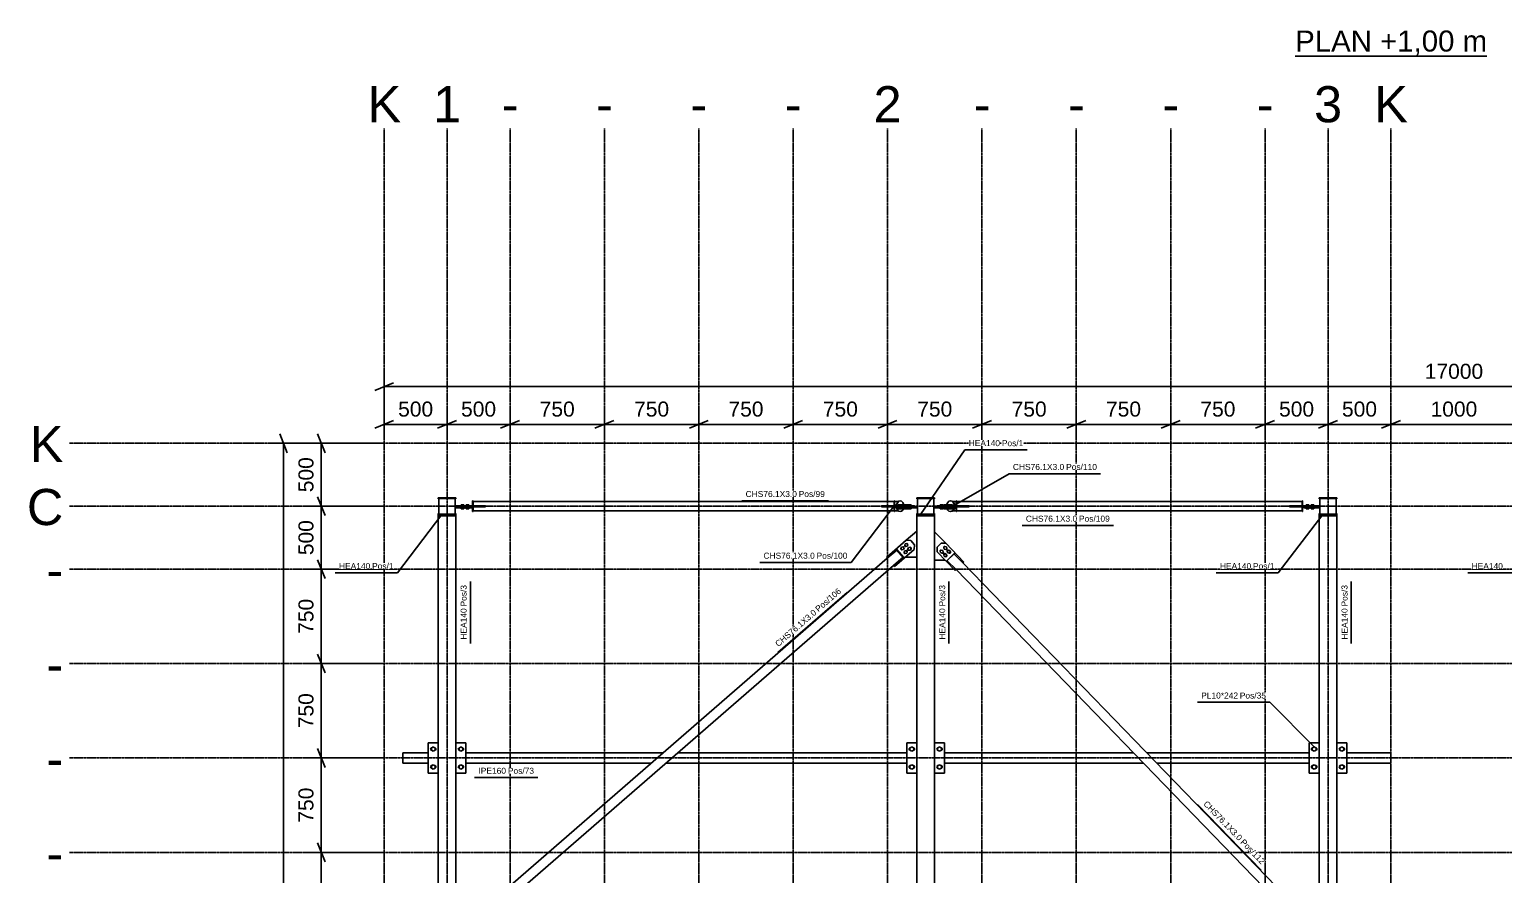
# Model space of a CAD drawing. Header units: millimetres. Extents: x -57554 to 16546, y 2142 to 98430.
# Drawn here: x -7253 to 4460, y 50209 to 56922 of the extents above; entities that cross this region are included whole.
import ezdxf

# ---------------------------------------------------------------- set-up
doc = ezdxf.new("R2010")
doc.units = ezdxf.units.MM
doc.linetypes.add('DXK_LINE_DOT3', pattern=[5.9187, 2.979, -0.9799, 0.9799, -0.9799])
doc.layers.add('S-Z2-A_TEXTUAL_ANNOTATION', color=7, linetype='Continuous')
doc.layers.add('S-Z23-A_DIMENSIONS', color=7, linetype='Continuous')
doc.styles.add('Arial', font='ARIAL.TTF', dxfattribs={"height": 0.2})

msp = doc.modelspace()

# ---------------------------------------------------------------- linework, layer by layer
at = {"color": 6, "linetype": 'Continuous'}
for p, q in [((2804, 56710), (4327, 56710)), ((-3823, 53139), (-3823, 53147)), ((-3823, 53147), (-3801, 53147)), ((-3823, 53115), (-3823, 53123)), ((-3823, 53115), (-3801, 53115)), ((-3812, 53139), (-3812, 53147)), ((-3812, 53115), (-3812, 53123)), ((-3801, 53139), (-3801, 53147)), ((-3801, 53115), (-3801, 53123)), ((-3783, 53139), (-3783, 53147)), ((-3783, 53147), (-3761, 53147)), ((-3783, 53115), (-3783, 53123)), ((-3783, 53115), (-3761, 53115)), ((-3772, 53139), (-3772, 53147)), ((-3772, 53115), (-3772, 53123)), ((-3761, 53139), (-3761, 53147)), ((-3761, 53115), (-3761, 53123)), ((-351, 53139), (-351, 53147)), ((-329, 53147), (-351, 53147)), ((-351, 53115), (-351, 53123)), ((-329, 53115), (-351, 53115)), ((-340, 53139), (-340, 53147)), ((-340, 53115), (-340, 53123)), ((-329, 53139), (-329, 53147)), ((-304, 53147), (-329, 53147)), ((-329, 53139), (-329, 53147)), ((-329, 53115), (-329, 53123)), ((-329, 53115), (-329, 53123)), ((-304, 53115), (-329, 53115)), ((-325, 53139), (-325, 53147)), ((-325, 53115), (-325, 53123)), ((-313, 53139), (-313, 53147)), ((-313, 53115), (-313, 53123)), ((-311, 53139), (-311, 53147)), ((-289, 53147), (-311, 53147)), ((-311, 53115), (-311, 53123)), ((-289, 53115), (-311, 53115)), ((-304, 53139), (-304, 53147)), ((-304, 53115), (-304, 53123)), ((-274, 53147), (-303, 53147)), ((-303, 53139), (-303, 53147)), ((-303, 53115), (-303, 53123)), ((-274, 53115), (-303, 53115)), ((-300, 53139), (-300, 53147)), ((-300, 53115), (-300, 53123)), ((-299, 53139), (-299, 53147)), ((-299, 53115), (-299, 53123)), ((-295, 53139), (-295, 53147)), ((-295, 53115), (-295, 53123)), ((-289, 53139), (-289, 53147)), ((-289, 53115), (-289, 53123)), ((-283, 53139), (-283, 53147)), ((-283, 53115), (-283, 53123)), ((-274, 53139), (-274, 53147)), ((-274, 53115), (-274, 53123)), ((-273, 53139), (-273, 53147)), ((-248, 53147), (-273, 53147)), ((-273, 53115), (-273, 53123)), ((-248, 53115), (-273, 53115)), ((-269, 53139), (-269, 53147)), ((-269, 53115), (-269, 53123)), ((-256, 53139), (-256, 53147)), ((-256, 53115), (-256, 53123)), ((-248, 53139), (-248, 53147)), ((-248, 53115), (-248, 53123)), ((-17, 53139), (-17, 53147)), ((-17, 53147), (8, 53147)), ((-17, 53115), (-17, 53123)), ((-17, 53115), (8, 53115)), ((-8, 53139), (-8, 53147)), ((-8, 53115), (-8, 53123)), ((5, 53139), (5, 53147)), ((5, 53115), (5, 53123)), ((8, 53139), (8, 53147)), ((8, 53115), (8, 53123)), ((36, 53147), (11, 53147)), ((11, 53139), (11, 53147)), ((11, 53115), (11, 53123)), ((11, 53115), (36, 53115)), ((12, 53139), (12, 53147)), ((12, 53115), (12, 53123)), ((20, 53139), (20, 53147)), ((20, 53147), (42, 53147)), ((20, 53115), (20, 53123)), ((20, 53115), (42, 53115)), ((21, 53139), (21, 53147)), ((21, 53115), (21, 53123)), ((31, 53139), (31, 53147)), ((31, 53115), (31, 53123)), ((33, 53139), (33, 53147)), ((33, 53115), (33, 53123)), ((36, 53139), (36, 53147)), ((36, 53115), (36, 53123)), ((40, 53139), (40, 53147)), ((40, 53147), (64, 53147)), ((40, 53115), (40, 53123)), ((40, 53115), (64, 53115)), ((42, 53139), (42, 53147)), ((42, 53115), (42, 53123)), ((49, 53139), (49, 53147)), ((49, 53115), (49, 53123)), ((60, 53139), (60, 53147)), ((60, 53147), (82, 53147)), ((60, 53115), (60, 53123)), ((60, 53115), (82, 53115)), ((61, 53139), (61, 53147)), ((61, 53115), (61, 53123)), ((64, 53139), (64, 53147)), ((64, 53115), (64, 53123)), ((71, 53139), (71, 53147)), ((71, 53115), (71, 53123)), ((82, 53139), (82, 53147)), ((82, 53115), (82, 53123)), ((2891, 53139), (2891, 53147)), ((2913, 53147), (2891, 53147)), ((2891, 53115), (2891, 53123)), ((2913, 53115), (2891, 53115)), ((2902, 53139), (2902, 53147)), ((2902, 53115), (2902, 53123)), ((2913, 53139), (2913, 53147)), ((2913, 53115), (2913, 53123)), ((2931, 53139), (2931, 53147)), ((2953, 53147), (2931, 53147)), ((2931, 53115), (2931, 53123)), ((2953, 53115), (2931, 53115)), ((2942, 53139), (2942, 53147)), ((2942, 53115), (2942, 53123)), ((2953, 53139), (2953, 53147)), ((2953, 53115), (2953, 53123)), ((-299, 52825), (-295, 52837)), ((-295, 52837), (-282, 52839)), ((-282, 52839), (-280, 52839)), ((-282, 52839), (-274, 52829)), ((-280, 52839), (-278, 52838)), ((-278, 52838), (-276, 52836)), ((-274, 52829), (-278, 52817)), ((-276, 52836), (-274, 52834)), ((-274, 52834), (-274, 52831)), ((-274, 52831), (-274, 52830)), ((-329, 52798), (-325, 52810)), ((-329, 52796), (-329, 52798)), ((-321, 52789), (-329, 52798)), ((-329, 52794), (-329, 52796)), ((-328, 52791), (-329, 52794)), ((-326, 52790), (-328, 52791)), ((-323, 52789), (-326, 52790)), ((-325, 52810), (-313, 52813)), ((-321, 52789), (-323, 52789)), ((-308, 52791), (-321, 52789)), ((-313, 52813), (-304, 52803)), ((-312, 52812), (-311, 52813)), ((-311, 52813), (-308, 52812)), ((-308, 52812), (-306, 52810)), ((-304, 52803), (-308, 52791)), ((-306, 52810), (-305, 52808)), ((-305, 52808), (-304, 52805)), ((-304, 52805), (-305, 52804)), ((-303, 52768), (-299, 52780)), ((-303, 52766), (-303, 52768)), ((-295, 52759), (-303, 52768)), ((-303, 52763), (-303, 52766)), ((-302, 52761), (-303, 52763)), ((-299, 52759), (-302, 52761)), ((-291, 52815), (-299, 52825)), ((-299, 52823), (-299, 52824)), ((-299, 52820), (-299, 52823)), ((-298, 52817), (-299, 52820)), ((-299, 52780), (-286, 52783)), ((-297, 52759), (-299, 52759)), ((-295, 52816), (-298, 52817)), ((-295, 52759), (-297, 52759)), ((-293, 52815), (-295, 52816)), ((-282, 52761), (-295, 52759)), ((-291, 52815), (-293, 52815)), ((-278, 52817), (-291, 52815)), ((-286, 52783), (-278, 52773)), ((-286, 52782), (-284, 52782)), ((-284, 52782), (-282, 52782)), ((-282, 52782), (-280, 52780)), ((-278, 52773), (-282, 52761)), ((-280, 52780), (-278, 52778)), ((-278, 52778), (-278, 52775)), ((-278, 52775), (-278, 52773)), ((-273, 52794), (-269, 52806)), ((-273, 52792), (-273, 52794)), ((-265, 52785), (-273, 52794)), ((-273, 52790), (-273, 52792)), ((-271, 52787), (-273, 52790)), ((-269, 52786), (-271, 52787)), ((-269, 52806), (-256, 52809)), ((-267, 52785), (-269, 52786)), ((-265, 52785), (-267, 52785)), ((-252, 52787), (-265, 52785)), ((-256, 52808), (-254, 52809)), ((-256, 52809), (-248, 52799)), ((-254, 52809), (-252, 52808)), ((-252, 52808), (-249, 52806)), ((-248, 52799), (-252, 52787)), ((-249, 52806), (-248, 52804)), ((-248, 52804), (-248, 52801)), ((-248, 52801), (-248, 52800)), ((-17, 52778), (-8, 52787)), ((-17, 52780), (-16, 52783)), ((-16, 52778), (-17, 52780)), ((-14, 52766), (-17, 52778)), ((-16, 52783), (-15, 52785)), ((-15, 52785), (-12, 52787)), ((-1, 52762), (-14, 52766)), ((-12, 52787), (-10, 52787)), ((-10, 52787), (-8, 52787)), ((-8, 52787), (5, 52783)), ((8, 52771), (-1, 52762)), ((1, 52762), (-1, 52763)), ((3, 52763), (1, 52762)), ((6, 52764), (3, 52763)), ((5, 52783), (8, 52771)), ((7, 52766), (6, 52764)), ((7, 52771), (8, 52769)), ((8, 52769), (7, 52766)), ((11, 52749), (20, 52758)), ((11, 52751), (12, 52754)), ((11, 52750), (11, 52751)), ((14, 52737), (11, 52749)), ((12, 52806), (21, 52815)), ((12, 52808), (13, 52811)), ((12, 52806), (12, 52808)), ((15, 52794), (12, 52806)), ((12, 52754), (13, 52756)), ((13, 52811), (14, 52813)), ((13, 52756), (15, 52758)), ((14, 52813), (16, 52814)), ((26, 52734), (14, 52737)), ((27, 52790), (15, 52794)), ((15, 52758), (18, 52758)), ((16, 52814), (19, 52815)), ((18, 52758), (20, 52758)), ((19, 52815), (21, 52815)), ((20, 52758), (32, 52755)), ((21, 52815), (33, 52811)), ((35, 52742), (26, 52734)), ((36, 52799), (27, 52790)), ((28, 52734), (27, 52734)), ((29, 52790), (28, 52790)), ((31, 52734), (28, 52734)), ((32, 52791), (29, 52790)), ((33, 52736), (31, 52734)), ((34, 52792), (32, 52791)), ((32, 52755), (35, 52742)), ((33, 52811), (36, 52799)), ((35, 52738), (33, 52736)), ((36, 52794), (34, 52792)), ((35, 52742), (35, 52740)), ((35, 52740), (35, 52738)), ((36, 52799), (36, 52797)), ((36, 52797), (36, 52794)), ((40, 52777), (49, 52786)), ((40, 52782), (42, 52784)), ((40, 52779), (40, 52782)), ((40, 52778), (40, 52779)), ((43, 52765), (40, 52777)), ((42, 52784), (44, 52786)), ((55, 52761), (43, 52765)), ((44, 52786), (47, 52786)), ((47, 52786), (49, 52786)), ((49, 52786), (61, 52783)), ((64, 52770), (55, 52761)), ((57, 52761), (55, 52762)), ((60, 52762), (57, 52761)), ((62, 52763), (60, 52762)), ((61, 52783), (64, 52770)), ((64, 52766), (62, 52763)), ((64, 52770), (64, 52768)), ((64, 52768), (64, 52766)), ((-4066, 51206), (-4065, 51210)), ((-4065, 51202), (-4066, 51206)), ((-4065, 51210), (-4063, 51214)), ((-4063, 51198), (-4065, 51202)), ((-4063, 51214), (-4059, 51216)), ((-4059, 51196), (-4063, 51198)), ((-4060, 51214), (-4045, 51223)), ((-4060, 51197), (-4060, 51214)), ((-4045, 51188), (-4060, 51197)), ((-4059, 51216), (-4056, 51216)), ((-4056, 51195), (-4059, 51196)), ((-4045, 51223), (-4030, 51214)), ((-4030, 51197), (-4045, 51188)), ((-4033, 51216), (-4031, 51216)), ((-4031, 51196), (-4033, 51195)), ((-4031, 51216), (-4027, 51214)), ((-4027, 51198), (-4031, 51196)), ((-4030, 51214), (-4030, 51197)), ((-4027, 51214), (-4025, 51210)), ((-4025, 51202), (-4027, 51198)), ((-4025, 51210), (-4024, 51206)), ((-4024, 51206), (-4025, 51202)), ((-3846, 51206), (-3845, 51210)), ((-3845, 51202), (-3846, 51206)), ((-3845, 51210), (-3843, 51214)), ((-3843, 51198), (-3845, 51202)), ((-3843, 51214), (-3839, 51216)), ((-3839, 51196), (-3843, 51198)), ((-3840, 51214), (-3825, 51223)), ((-3840, 51197), (-3840, 51214)), ((-3825, 51188), (-3840, 51197)), ((-3839, 51216), (-3836, 51216)), ((-3836, 51195), (-3839, 51196)), ((-3825, 51223), (-3810, 51214)), ((-3810, 51197), (-3825, 51188)), ((-3813, 51216), (-3811, 51216)), ((-3811, 51196), (-3813, 51195)), ((-3811, 51216), (-3807, 51214)), ((-3807, 51198), (-3811, 51196)), ((-3810, 51214), (-3810, 51197)), ((-3807, 51214), (-3805, 51210)), ((-3805, 51202), (-3807, 51198)), ((-3805, 51210), (-3804, 51206)), ((-3804, 51206), (-3805, 51202)), ((-263, 51206), (-262, 51210)), ((-262, 51202), (-263, 51206)), ((-262, 51210), (-260, 51214)), ((-260, 51198), (-262, 51202)), ((-260, 51214), (-256, 51216)), ((-256, 51196), (-260, 51198)), ((-257, 51214), (-242, 51223)), ((-257, 51197), (-257, 51214)), ((-242, 51188), (-257, 51197)), ((-256, 51216), (-253, 51216)), ((-253, 51195), (-256, 51196)), ((-242, 51223), (-227, 51214)), ((-227, 51197), (-242, 51188)), ((-230, 51216), (-228, 51216)), ((-228, 51196), (-230, 51195)), ((-228, 51216), (-224, 51214)), ((-224, 51198), (-228, 51196)), ((-227, 51214), (-227, 51197)), ((-224, 51214), (-222, 51210)), ((-222, 51202), (-224, 51198)), ((-222, 51210), (-221, 51206)), ((-221, 51206), (-222, 51202)), ((-43, 51206), (-42, 51210)), ((-42, 51202), (-43, 51206)), ((-42, 51210), (-40, 51214)), ((-40, 51198), (-42, 51202)), ((-40, 51214), (-36, 51216)), ((-36, 51196), (-40, 51198)), ((-37, 51214), (-22, 51223)), ((-37, 51197), (-37, 51214)), ((-22, 51188), (-37, 51197)), ((-36, 51216), (-33, 51216)), ((-33, 51195), (-36, 51196)), ((-22, 51223), (-7, 51214)), ((-7, 51197), (-22, 51188)), ((-10, 51216), (-8, 51216)), ((-8, 51196), (-10, 51195)), ((-8, 51216), (-4, 51214)), ((-4, 51198), (-8, 51196)), ((-7, 51214), (-7, 51197)), ((-4, 51214), (-2, 51210)), ((-2, 51202), (-4, 51198)), ((-2, 51210), (-1, 51206)), ((-1, 51206), (-2, 51202)), ((2934, 51206), (2935, 51210)), ((2935, 51202), (2934, 51206)), ((2935, 51210), (2937, 51214)), ((2937, 51198), (2935, 51202)), ((2937, 51214), (2941, 51216)), ((2941, 51196), (2937, 51198)), ((2940, 51214), (2955, 51223)), ((2940, 51197), (2940, 51214)), ((2955, 51188), (2940, 51197)), ((2941, 51216), (2944, 51216)), ((2944, 51195), (2941, 51196)), ((2955, 51223), (2970, 51214)), ((2970, 51197), (2955, 51188)), ((2967, 51216), (2969, 51216)), ((2969, 51196), (2967, 51195)), ((2969, 51216), (2973, 51214)), ((2973, 51198), (2969, 51196)), ((2970, 51214), (2970, 51197)), ((2973, 51214), (2975, 51210)), ((2975, 51202), (2973, 51198)), ((2975, 51210), (2976, 51206)), ((2976, 51206), (2975, 51202)), ((3154, 51206), (3155, 51210)), ((3155, 51202), (3154, 51206)), ((3155, 51210), (3157, 51214)), ((3157, 51198), (3155, 51202)), ((3157, 51214), (3161, 51216)), ((3161, 51196), (3157, 51198)), ((3160, 51214), (3175, 51223)), ((3160, 51197), (3160, 51214)), ((3175, 51188), (3160, 51197)), ((3161, 51216), (3164, 51216)), ((3164, 51195), (3161, 51196)), ((3175, 51223), (3190, 51214)), ((3190, 51197), (3175, 51188)), ((3187, 51216), (3189, 51216)), ((3189, 51196), (3187, 51195)), ((3189, 51216), (3193, 51214)), ((3193, 51198), (3189, 51196)), ((3190, 51214), (3190, 51197)), ((3193, 51214), (3195, 51210)), ((3195, 51202), (3193, 51198)), ((3195, 51210), (3196, 51206)), ((3196, 51206), (3195, 51202)), ((-4065, 51068), (-4063, 51072)), ((-4063, 51072), (-4059, 51074)), ((-4060, 51072), (-4045, 51081)), ((-4060, 51055), (-4060, 51072)), ((-4059, 51074), (-4056, 51074)), ((-4045, 51081), (-4030, 51072)), ((-4033, 51074), (-4031, 51074)), ((-4031, 51074), (-4027, 51072)), ((-4030, 51072), (-4030, 51055)), ((-4027, 51072), (-4025, 51068)), ((-3845, 51068), (-3843, 51072)), ((-3843, 51072), (-3839, 51074)), ((-3840, 51072), (-3825, 51081)), ((-3840, 51055), (-3840, 51072)), ((-3839, 51074), (-3836, 51074)), ((-3825, 51081), (-3810, 51072)), ((-3813, 51074), (-3811, 51074)), ((-3811, 51074), (-3807, 51072)), ((-3810, 51072), (-3810, 51055)), ((-3807, 51072), (-3805, 51068)), ((-262, 51068), (-260, 51072)), ((-260, 51072), (-256, 51074)), ((-257, 51072), (-242, 51081)), ((-257, 51055), (-257, 51072)), ((-256, 51074), (-253, 51074)), ((-242, 51081), (-227, 51072)), ((-230, 51074), (-228, 51074)), ((-228, 51074), (-224, 51072)), ((-227, 51072), (-227, 51055)), ((-224, 51072), (-222, 51068)), ((-42, 51068), (-40, 51072)), ((-40, 51072), (-36, 51074)), ((-37, 51072), (-22, 51081)), ((-37, 51055), (-37, 51072)), ((-36, 51074), (-33, 51074)), ((-22, 51081), (-7, 51072)), ((-10, 51074), (-8, 51074)), ((-8, 51074), (-4, 51072)), ((-7, 51072), (-7, 51055)), ((-4, 51072), (-2, 51068)), ((2935, 51068), (2937, 51072)), ((2937, 51072), (2941, 51074)), ((2940, 51072), (2955, 51081)), ((2940, 51055), (2940, 51072)), ((2941, 51074), (2944, 51074)), ((2955, 51081), (2970, 51072)), ((2967, 51074), (2969, 51074)), ((2969, 51074), (2973, 51072)), ((2970, 51072), (2970, 51055)), ((2973, 51072), (2975, 51068)), ((3155, 51068), (3157, 51072)), ((3157, 51072), (3161, 51074)), ((3160, 51072), (3175, 51081)), ((3160, 51055), (3160, 51072)), ((3161, 51074), (3164, 51074)), ((3175, 51081), (3190, 51072)), ((3187, 51074), (3189, 51074)), ((3189, 51074), (3193, 51072)), ((3190, 51072), (3190, 51055)), ((3193, 51072), (3195, 51068)), ((-4066, 51064), (-4065, 51068)), ((-4065, 51060), (-4066, 51064)), ((-4063, 51056), (-4065, 51060)), ((-4059, 51054), (-4063, 51056)), ((-4045, 51046), (-4060, 51055)), ((-4056, 51053), (-4059, 51054)), ((-4030, 51055), (-4045, 51046)), ((-4031, 51054), (-4033, 51053)), ((-4027, 51056), (-4031, 51054)), ((-4025, 51060), (-4027, 51056)), ((-4025, 51068), (-4024, 51064)), ((-4024, 51064), (-4025, 51060)), ((-3846, 51064), (-3845, 51068)), ((-3845, 51060), (-3846, 51064)), ((-3843, 51056), (-3845, 51060)), ((-3839, 51054), (-3843, 51056)), ((-3825, 51046), (-3840, 51055)), ((-3836, 51053), (-3839, 51054)), ((-3810, 51055), (-3825, 51046)), ((-3811, 51054), (-3813, 51053)), ((-3807, 51056), (-3811, 51054)), ((-3805, 51060), (-3807, 51056)), ((-3805, 51068), (-3804, 51064)), ((-3804, 51064), (-3805, 51060)), ((-263, 51064), (-262, 51068)), ((-262, 51060), (-263, 51064)), ((-260, 51056), (-262, 51060)), ((-256, 51054), (-260, 51056)), ((-242, 51046), (-257, 51055)), ((-253, 51053), (-256, 51054)), ((-227, 51055), (-242, 51046)), ((-228, 51054), (-230, 51053)), ((-224, 51056), (-228, 51054)), ((-222, 51060), (-224, 51056)), ((-222, 51068), (-221, 51064)), ((-221, 51064), (-222, 51060)), ((-43, 51064), (-42, 51068)), ((-42, 51060), (-43, 51064)), ((-40, 51056), (-42, 51060)), ((-36, 51054), (-40, 51056)), ((-22, 51046), (-37, 51055)), ((-33, 51053), (-36, 51054)), ((-7, 51055), (-22, 51046)), ((-8, 51054), (-10, 51053)), ((-4, 51056), (-8, 51054)), ((-2, 51060), (-4, 51056)), ((-2, 51068), (-1, 51064)), ((-1, 51064), (-2, 51060)), ((2934, 51064), (2935, 51068)), ((2935, 51060), (2934, 51064)), ((2937, 51056), (2935, 51060)), ((2941, 51054), (2937, 51056)), ((2955, 51046), (2940, 51055)), ((2944, 51053), (2941, 51054)), ((2970, 51055), (2955, 51046)), ((2969, 51054), (2967, 51053)), ((2973, 51056), (2969, 51054)), ((2975, 51060), (2973, 51056)), ((2975, 51068), (2976, 51064)), ((2976, 51064), (2975, 51060)), ((3154, 51064), (3155, 51068)), ((3155, 51060), (3154, 51064)), ((3157, 51056), (3155, 51060)), ((3161, 51054), (3157, 51056)), ((3175, 51046), (3160, 51055)), ((3164, 51053), (3161, 51054)), ((3190, 51055), (3175, 51046)), ((3189, 51054), (3187, 51053)), ((3193, 51056), (3189, 51054)), ((3195, 51060), (3193, 51056)), ((3195, 51068), (3196, 51064)), ((3196, 51064), (3195, 51060))]:
    msp.add_line(p, q, dxfattribs=at)
at = {"color": 1, "linetype": 'DXK_LINE_DOT3'}
for p, q in [((-4435, 43135), (-4435, 56135)), ((-3935, 43135), (-3935, 56135)), ((-3435, 43135), (-3435, 56135)), ((-2685, 43135), (-2685, 56135)), ((-1935, 43135), (-1935, 56135)), ((-1185, 43135), (-1185, 56135)), ((-435, 43135), (-435, 56135)), ((315, 43135), (315, 56135)), ((1065, 43135), (1065, 56135)), ((1815, 43135), (1815, 56135)), ((2565, 43135), (2565, 56135)), ((3065, 43135), (3065, 56135)), ((3565, 43135), (3565, 56135)), ((-6935, 53635), (15065, 53635)), ((-6935, 53135), (15065, 53135)), ((-6935, 52635), (15065, 52635)), ((-6935, 51885), (15065, 51885)), ((-6935, 51135), (15065, 51135)), ((-6935, 50385), (15065, 50385))]:
    msp.add_line(p, q, dxfattribs=at)
at = {"color": 2, "linetype": 'Continuous'}
for p, q in [((-4005, 53193), (-4005, 53201)), ((-4005, 53201), (-3865, 53201)), ((-4005, 53193), (-4000, 53193)), ((-4000, 53073), (-4000, 53196)), ((-3870, 53196), (-4000, 53196)), ((-3870, 53073), (-3870, 53196)), ((-3865, 53193), (-3870, 53193)), ((-3865, 53201), (-3865, 53193)), ((-3732, 53178), (-3732, 53139)), ((-3729, 53178), (-3732, 53178)), ((-3729, 53139), (-3729, 53178)), ((-383, 53139), (-383, 53178)), ((-383, 53178), (-380, 53178)), ((-380, 53178), (-380, 53139)), ((-336, 53178), (-347, 53175)), ((-345, 53175), (-334, 53178)), ((-336, 53178), (-334, 53178)), ((-334, 53178), (-323, 53175)), ((-202, 53193), (-202, 53201)), ((-202, 53201), (-62, 53201)), ((-202, 53193), (-197, 53193)), ((-197, 53073), (-197, 53196)), ((-67, 53196), (-197, 53196)), ((-67, 53073), (-67, 53196)), ((-62, 53193), (-67, 53193)), ((-62, 53201), (-62, 53193)), ((53, 53175), (65, 53178)), ((65, 53178), (77, 53175)), ((67, 53178), (65, 53178)), ((79, 53175), (67, 53178)), ((111, 53178), (111, 53139)), ((114, 53178), (111, 53178)), ((114, 53139), (114, 53178)), ((2859, 53139), (2859, 53178)), ((2859, 53178), (2862, 53178)), ((2862, 53178), (2862, 53139)), ((2995, 53193), (2995, 53201)), ((2995, 53201), (3135, 53201)), ((2995, 53193), (3000, 53193)), ((3000, 53073), (3000, 53196)), ((3130, 53196), (3000, 53196)), ((3130, 53073), (3130, 53196)), ((3135, 53193), (3130, 53193)), ((3135, 53201), (3135, 53193)), ((-4005, 53068), (-4005, 53077)), ((-4005, 53077), (-4000, 53077)), ((-3865, 53068), (-4005, 53068)), ((-4005, 53068), (-4005, 53058)), ((-3870, 53073), (-4000, 53073)), ((-3742, 53131), (-3870, 53131)), ((-3870, 53123), (-3742, 53123)), ((-3870, 53077), (-3865, 53077)), ((-3865, 53077), (-3865, 53068)), ((-3865, 53058), (-3865, 53068)), ((-3862, 53131), (-3862, 53139)), ((-3862, 53139), (-3629, 53139)), ((-3837, 53131), (-3837, 53139)), ((-3742, 53123), (-3742, 53131)), ((-3742, 53131), (-3629, 53131)), ((-3732, 53131), (-3732, 53092)), ((-3732, 53092), (-3729, 53092)), ((-3729, 53173), (-383, 53173)), ((-3729, 53131), (-3729, 53092)), ((-3729, 53097), (-383, 53097)), ((-3629, 53131), (-3629, 53139)), ((-483, 53131), (-483, 53139)), ((-483, 53139), (-250, 53139)), ((-370, 53131), (-483, 53131)), ((-383, 53131), (-383, 53092)), ((-380, 53092), (-383, 53092)), ((-380, 53173), (-349, 53173)), ((-380, 53131), (-380, 53092)), ((-380, 53097), (-349, 53097)), ((-370, 53123), (-370, 53131)), ((-370, 53131), (-197, 53131)), ((-197, 53123), (-370, 53123)), ((-362, 53151), (-364, 53139)), ((-363, 53123), (-362, 53118)), ((-356, 53165), (-362, 53151)), ((-362, 53139), (-360, 53151)), ((-362, 53118), (-356, 53104)), ((-360, 53118), (-361, 53123)), ((-360, 53151), (-354, 53165)), ((-354, 53104), (-360, 53118)), ((-347, 53175), (-356, 53165)), ((-356, 53104), (-347, 53095)), ((-354, 53165), (-345, 53175)), ((-345, 53095), (-354, 53104)), ((-347, 53095), (-336, 53092)), ((-334, 53092), (-345, 53095)), ((-336, 53092), (-334, 53092)), ((-323, 53095), (-334, 53092)), ((-323, 53175), (-314, 53165)), ((-314, 53104), (-323, 53095)), ((-314, 53165), (-308, 53151)), ((-308, 53118), (-314, 53104)), ((-308, 53151), (-306, 53139)), ((-307, 53123), (-308, 53118)), ((-275, 53131), (-275, 53139)), ((-250, 53131), (-250, 53139)), ((-221, 53139), (-250, 53139)), ((-221, 53131), (-221, 53139)), ((-202, 53068), (-202, 53077)), ((-202, 53077), (-197, 53077)), ((-62, 53068), (-202, 53068)), ((-202, 53068), (-202, 53058)), ((-67, 53073), (-197, 53073)), ((101, 53131), (-67, 53131)), ((-67, 53123), (101, 53123)), ((-67, 53077), (-62, 53077)), ((-62, 53077), (-62, 53068)), ((-62, 53058), (-62, 53068)), ((-42, 53131), (-42, 53139)), ((-42, 53139), (-19, 53139)), ((-41, 53131), (-41, 53139)), ((-19, 53131), (-19, 53139)), ((-19, 53139), (214, 53139)), ((6, 53131), (6, 53139)), ((35, 53139), (37, 53151)), ((37, 53118), (36, 53123)), ((37, 53151), (43, 53165)), ((43, 53104), (37, 53118)), ((43, 53165), (53, 53175)), ((53, 53095), (43, 53104)), ((65, 53092), (53, 53095)), ((77, 53095), (65, 53092)), ((65, 53092), (67, 53092)), ((67, 53092), (79, 53095)), ((77, 53175), (87, 53165)), ((87, 53104), (77, 53095)), ((89, 53165), (79, 53175)), ((79, 53095), (89, 53104)), ((81, 53173), (111, 53173)), ((81, 53097), (111, 53097)), ((87, 53165), (94, 53151)), ((94, 53118), (87, 53104)), ((96, 53151), (89, 53165)), ((89, 53104), (96, 53118)), ((94, 53151), (96, 53139)), ((95, 53123), (94, 53118)), ((98, 53139), (96, 53151)), ((96, 53118), (97, 53123)), ((101, 53123), (101, 53131)), ((101, 53131), (214, 53131)), ((111, 53131), (111, 53092)), ((111, 53092), (114, 53092)), ((114, 53173), (2859, 53173)), ((114, 53131), (114, 53092)), ((114, 53097), (2859, 53097)), ((214, 53131), (214, 53139)), ((2759, 53131), (2759, 53139)), ((2759, 53139), (2992, 53139)), ((2872, 53131), (2759, 53131)), ((2859, 53131), (2859, 53092)), ((2862, 53092), (2859, 53092)), ((2862, 53131), (2862, 53092)), ((2872, 53123), (2872, 53131)), ((2872, 53131), (3000, 53131)), ((3000, 53123), (2872, 53123)), ((2967, 53131), (2967, 53139)), ((2992, 53131), (2992, 53139)), ((2995, 53068), (2995, 53077)), ((2995, 53077), (3000, 53077)), ((3135, 53068), (2995, 53068)), ((2995, 53068), (2995, 53058)), ((3130, 53073), (3000, 53073)), ((3130, 53077), (3135, 53077)), ((3135, 53077), (3135, 53068)), ((3135, 53058), (3135, 53068)), ((-4005, 46211), (-4005, 53058)), ((-4005, 53058), (-3865, 53058)), ((-3865, 46211), (-3865, 53058)), ((-202, 46211), (-202, 53058)), ((-202, 53058), (-62, 53058)), ((-62, 46211), (-62, 53058)), ((2995, 46211), (2995, 53058)), ((2995, 53058), (3135, 53058)), ((3135, 46211), (3135, 53058)), ((-443, 52728), (-286, 52864)), ((-286, 52864), (-202, 52937)), ((-286, 52864), (-250, 52862)), ((-250, 52862), (-221, 52828)), ((-221, 52828), (-223, 52792)), ((27, 52840), (-62, 52931)), ((-41, 52809), (-9, 52840)), ((-9, 52840), (27, 52840)), ((27, 52840), (171, 52690)), ((-3680, 49906), (-437, 52721)), ((-437, 52721), (-443, 52728)), ((-361, 52786), (-437, 52721)), ((-387, 52663), (-311, 52729)), ((-223, 52792), (-381, 52656)), ((-364, 52789), (-362, 52791)), ((-364, 52789), (-308, 52726)), ((-362, 52791), (-306, 52728)), ((-336, 52757), (-334, 52759)), ((-308, 52726), (-306, 52728)), ((-295, 52730), (-202, 52730)), ((-42, 52773), (-41, 52809)), ((103, 52624), (-42, 52773)), ((96, 52761), (35, 52702)), ((98, 52758), (37, 52700)), ((68, 52729), (65, 52731)), ((164, 52684), (95, 52755)), ((98, 52758), (96, 52761)), ((-3630, 49849), (-387, 52663)), ((-381, 52656), (-387, 52663)), ((-62, 52705), (24, 52705)), ((37, 52700), (35, 52702)), ((40, 52702), (110, 52631)), ((110, 52631), (103, 52624)), ((2769, 49886), (110, 52631)), ((171, 52690), (164, 52684)), ((2823, 49939), (164, 52684)), ((-4085, 51014), (-4085, 51256)), ((-4085, 51256), (-4005, 51256)), ((-3865, 51256), (-3785, 51256)), ((-3785, 51256), (-3785, 51014)), ((-282, 51014), (-282, 51256)), ((-282, 51256), (-202, 51256)), ((-62, 51256), (18, 51256)), ((18, 51256), (18, 51014)), ((2915, 51014), (2915, 51256)), ((2915, 51256), (2995, 51256)), ((3135, 51256), (3215, 51256)), ((3215, 51256), (3215, 51014)), ((-4286, 51176), (-4286, 51094)), ((-4286, 51176), (-4085, 51176)), ((-4286, 51094), (-4085, 51094)), ((-3785, 51176), (-2217, 51176)), ((-3785, 51094), (-2311, 51094)), ((-2195, 51094), (-282, 51094)), ((-2101, 51176), (-282, 51176)), ((18, 51176), (1519, 51176)), ((18, 51094), (1599, 51094)), ((1625, 51176), (2915, 51176)), ((1705, 51094), (2915, 51094)), ((3215, 51176), (3565, 51176)), ((3215, 51094), (3565, 51094)), ((3565, 51176), (3565, 51094)), ((-4085, 51014), (-4005, 51014)), ((-3865, 51014), (-3785, 51014)), ((-282, 51014), (-202, 51014)), ((-62, 51014), (18, 51014)), ((2915, 51014), (2995, 51014)), ((3135, 51014), (3215, 51014))]:
    msp.add_line(p, q, dxfattribs=at)
at = {"layer": 'S-Z23-A_DIMENSIONS'}
for p, q in [((-4435, 53685), (-4435, 54210)), ((-4435, 54085), (12565, 54085)), ((-4435, 53685), (-4435, 53910)), ((-3935, 53685), (-3935, 53910)), ((-3935, 53685), (-3935, 53910)), ((-3435, 53685), (-3435, 53910)), ((-3435, 53685), (-3435, 53910)), ((-2685, 53685), (-2685, 53910)), ((-2685, 53685), (-2685, 53910)), ((-1935, 53685), (-1935, 53910)), ((-1935, 53685), (-1935, 53910)), ((-1185, 53685), (-1185, 53910)), ((-1185, 53685), (-1185, 53910)), ((-435, 53685), (-435, 53910)), ((-435, 53685), (-435, 53910)), ((315, 53685), (315, 53910)), ((315, 53685), (315, 53910)), ((1065, 53685), (1065, 53910)), ((1065, 53685), (1065, 53910)), ((1815, 53685), (1815, 53910)), ((1815, 53685), (1815, 53910)), ((2565, 53685), (2565, 53910)), ((2565, 53685), (2565, 53910)), ((3065, 53685), (3065, 53910)), ((3065, 53685), (3065, 53910)), ((3565, 53685), (3565, 53910)), ((3565, 53685), (3565, 53910)), ((-4510, 53755), (-4360, 53815)), ((-4435, 53785), (-3935, 53785)), ((-3860, 53815), (-4010, 53755)), ((-3935, 53785), (-3435, 53785)), ((-3360, 53815), (-3510, 53755)), ((-3360, 53815), (-3510, 53755)), ((-3435, 53785), (-2685, 53785)), ((-2610, 53815), (-2760, 53755)), ((-2760, 53755), (-2610, 53815)), ((-2685, 53785), (-1935, 53785)), ((-1860, 53815), (-2010, 53755)), ((-2010, 53755), (-1860, 53815)), ((-1935, 53785), (-1185, 53785)), ((-1110, 53815), (-1260, 53755)), ((-1260, 53755), (-1110, 53815)), ((-1185, 53785), (-435, 53785)), ((-360, 53815), (-510, 53755)), ((-510, 53755), (-360, 53815)), ((-435, 53785), (315, 53785)), ((240, 53755), (390, 53815)), ((390, 53815), (240, 53755)), ((315, 53785), (1065, 53785)), ((1140, 53815), (990, 53755)), ((990, 53755), (1140, 53815)), ((1065, 53785), (1815, 53785)), ((1890, 53815), (1740, 53755)), ((1740, 53755), (1890, 53815)), ((1815, 53785), (2565, 53785)), ((2490, 53755), (2640, 53815)), ((2565, 53785), (3065, 53785)), ((3140, 53815), (2990, 53755)), ((3065, 53785), (3565, 53785)), ((3640, 53815), (3490, 53755)), ((3640, 53815), (3490, 53755)), ((3565, 53785), (4565, 53785)), ((-5205, 53560), (-5265, 53710)), ((-4965, 53710), (-4905, 53560)), ((-4485, 53635), (-5360, 53635)), ((-5235, 45635), (-5235, 53635)), ((-4485, 53635), (-5060, 53635)), ((-4935, 53135), (-4935, 53635)), ((-4965, 53210), (-4905, 53060)), ((-4485, 53135), (-5060, 53135)), ((-4485, 53135), (-5060, 53135)), ((-4935, 52635), (-4935, 53135)), ((-4905, 52560), (-4965, 52710)), ((-4485, 52635), (-5060, 52635)), ((-4485, 52635), (-5060, 52635)), ((-4935, 51885), (-4935, 52635)), ((-4905, 51810), (-4965, 51960)), ((-4965, 51960), (-4905, 51810)), ((-4485, 51885), (-5060, 51885)), ((-4485, 51885), (-5060, 51885)), ((-4935, 51135), (-4935, 51885)), ((-4965, 51210), (-4905, 51060)), ((-4905, 51060), (-4965, 51210)), ((-4485, 51135), (-5060, 51135)), ((-4485, 51135), (-5060, 51135)), ((-4935, 50385), (-4935, 51135)), ((-4485, 50385), (-5060, 50385)), ((-4485, 50385), (-5060, 50385)), ((-4965, 50460), (-4905, 50310)), ((-4905, 50310), (-4965, 50460)), ((-4935, 49635), (-4935, 50385))]:
    msp.add_line(p, q, dxfattribs=at)

# ---------------------------------------------------------------- texts
at = {"color": 5, "linetype": 'Continuous', "style": 'Arial'}
for s, p in [('K', (-4568, 56185)), ('1', (-4046, 56185)), ('2', (-546, 56185)), ('3', (2954, 56185)), ('K', (3432, 56185)), ('-', (-3501, 56185)), ('-', (-2751, 56185)), ('-', (-2001, 56185)), ('-', (-1251, 56185)), ('-', (249, 56185)), ('-', (999, 56185)), ('-', (1749, 56185)), ('-', (2499, 56185)), ('K', (-7251, 53485)), ('C', (-7274, 52985)), ('-', (-7118, 52485)), ('-', (-7118, 51735)), ('-', (-7118, 50985)), ('-', (-7118, 50235))]:
    msp.add_text(s, height=287, dxfattribs=at).set_placement(p)

# ---------------------------------------------------------------- wipeouts: each hides what was drawn before it
msp.add_wipeout([(969, 53423), (969, 53473), (561, 53473), (561, 53423)]).dxf.layer = 'S-Z2-A_TEXTUAL_ANNOTATION'

# ---------------------------------------------------------------- next in the draw order: linework, layer by layer
at = {"layer": 'S-Z2-A_TEXTUAL_ANNOTATION'}
msp.add_line((98, 53143), (531, 53393), dxfattribs=at)

# ---------------------------------------------------------------- next in the draw order: wipeouts: each hides what was drawn before it
at = {"color": 0, "linetype": 'Continuous'}
msp.add_wipeout([(4327, 56747), (4327, 56922), (2804, 56922), (2804, 56747)], dxfattribs=at)
for points, layer in [([(458, 53612), (458, 53662), (210, 53662), (210, 53612)], 'S-Z2-A_TEXTUAL_ANNOTATION'), ([(1228, 53423), (1228, 53473), (984, 53473), (984, 53423)], 'S-Z2-A_TEXTUAL_ANNOTATION'), ([(-1156, 53208), (-1156, 53258), (-1563, 53258), (-1563, 53208)], 'S-Z2-A_TEXTUAL_ANNOTATION'), ([(1071, 53012), (1071, 53062), (664, 53062), (664, 53012)], 'S-Z2-A_TEXTUAL_ANNOTATION'), ([(-1014, 52718), (-1014, 52768), (-1421, 52768), (-1421, 52718)], 'S-Z2-A_TEXTUAL_ANNOTATION'), ([(-4546, 52635), (-4546, 52685), (-4794, 52685), (-4794, 52635)], 'S-Z2-A_TEXTUAL_ANNOTATION'), ([(2454, 52635), (2454, 52685), (2206, 52685), (2206, 52635)], 'S-Z2-A_TEXTUAL_ANNOTATION'), ([(4454, 52635), (4454, 52685), (4206, 52685), (4206, 52635)], 'S-Z2-A_TEXTUAL_ANNOTATION'), ([(-3780, 52323), (-3830, 52323), (-3830, 52075), (-3780, 52075)], 'S-Z2-A_TEXTUAL_ANNOTATION'), ([(-995, 52282), (-1028, 52320), (-1336, 52053), (-1303, 52015)], 'S-Z2-A_TEXTUAL_ANNOTATION'), ([(23, 52323), (-27, 52323), (-27, 52075), (23, 52075)], 'S-Z2-A_TEXTUAL_ANNOTATION'), ([(3220, 52323), (3170, 52323), (3170, 52075), (3220, 52075)], 'S-Z2-A_TEXTUAL_ANNOTATION'), ([(2349, 51607), (2349, 51657), (2057, 51657), (2057, 51607)], 'S-Z2-A_TEXTUAL_ANNOTATION'), ([(-3467, 51009), (-3467, 51059), (-3686, 51059), (-3686, 51009)], 'S-Z2-A_TEXTUAL_ANNOTATION'), ([(2355, 50473), (2391, 50508), (2107, 50800), (2071, 50766)], 'S-Z2-A_TEXTUAL_ANNOTATION'), ([(4322, 54122), (4322, 54297), (3809, 54297), (3809, 54122)], 'S-Z23-A_DIMENSIONS'), ([(-4021, 53822), (-4021, 53997), (-4349, 53997), (-4349, 53822)], 'S-Z23-A_DIMENSIONS'), ([(-2896, 53822), (-2896, 53997), (-3224, 53997), (-3224, 53822)], 'S-Z23-A_DIMENSIONS'), ([(-2146, 53822), (-2146, 53997), (-2474, 53997), (-2474, 53822)], 'S-Z23-A_DIMENSIONS'), ([(-1396, 53822), (-1396, 53997), (-1724, 53997), (-1724, 53822)], 'S-Z23-A_DIMENSIONS'), ([(-646, 53822), (-646, 53997), (-974, 53997), (-974, 53822)], 'S-Z23-A_DIMENSIONS'), ([(104, 53822), (104, 53997), (-224, 53997), (-224, 53822)], 'S-Z23-A_DIMENSIONS'), ([(854, 53822), (854, 53997), (526, 53997), (526, 53822)], 'S-Z23-A_DIMENSIONS'), ([(1604, 53822), (1604, 53997), (1276, 53997), (1276, 53822)], 'S-Z23-A_DIMENSIONS'), ([(2354, 53822), (2354, 53997), (2026, 53997), (2026, 53822)], 'S-Z23-A_DIMENSIONS'), ([(2979, 53822), (2979, 53997), (2651, 53997), (2651, 53822)], 'S-Z23-A_DIMENSIONS'), ([(4275, 53822), (4275, 53997), (3855, 53997), (3855, 53822)], 'S-Z23-A_DIMENSIONS'), ([(-4972, 53049), (-5147, 53049), (-5147, 52721), (-4972, 52721)], 'S-Z23-A_DIMENSIONS'), ([(-4972, 52424), (-5147, 52424), (-5147, 52096), (-4972, 52096)], 'S-Z23-A_DIMENSIONS'), ([(-4972, 51674), (-5147, 51674), (-5147, 51346), (-4972, 51346)], 'S-Z23-A_DIMENSIONS'), ([(-4972, 50924), (-5147, 50924), (-5147, 50596), (-4972, 50596)], 'S-Z23-A_DIMENSIONS')]:
    msp.add_wipeout(points).dxf.layer = layer

# ---------------------------------------------------------------- next in the draw order: linework, layer by layer
at = {"layer": 'S-Z2-A_TEXTUAL_ANNOTATION'}
for p, q in [((-174, 53069), (180, 53582)), ((531, 53393), (1258, 53393)), ((4176, 52605), (4670, 52605))]:
    msp.add_line(p, q, dxfattribs=at)
at = {"layer": 'S-Z23-A_DIMENSIONS'}
for p, q in [((-4360, 54115), (-4510, 54055)), ((-4010, 53755), (-3860, 53815)), ((2490, 53755), (2640, 53815)), ((2990, 53755), (3140, 53815)), ((-4905, 53060), (-4965, 53210)), ((-4905, 52560), (-4965, 52710))]:
    msp.add_line(p, q, dxfattribs=at)

# ---------------------------------------------------------------- next in the draw order: texts
at = {"color": 7, "linetype": 'Continuous', "style": 'Arial'}
msp.add_text('PLAN +1,00 m', height=167.14, dxfattribs=at).set_placement((2804, 56747))
at = {"layer": 'S-Z2-A_TEXTUAL_ANNOTATION', "style": 'Arial'}
for s, height, p in [('CHS76.1X3.0', 47.75, (561, 53423)), ('Pos/110', 47.8, (984, 53423)), ('HEA140', 47.8, (4206, 52635))]:
    msp.add_text(s, height=height, dxfattribs=at).set_placement(p)
at = {"layer": 'S-Z23-A_DIMENSIONS', "style": 'Arial'}
for s, p in [('17000', (3834, 54147)), ('500', (-4324, 53847)), ('750', (-3199, 53847)), ('750', (-2449, 53847)), ('750', (-1699, 53847)), ('750', (-949, 53847)), ('750', (-199, 53847)), ('750', (551, 53847)), ('750', (1301, 53847)), ('750', (2051, 53847)), ('500', (2676, 53847)), ('1000', (3880, 53847))]:
    msp.add_text(s, height=119.4, dxfattribs=at).set_placement(p)
for s, p in [('500', (-4997, 52746)), ('750', (-4997, 52121)), ('750', (-4997, 51371)), ('750', (-4997, 50621))]:
    msp.add_text(s, height=119.4, rotation=90.0002, dxfattribs=at).set_placement(p)

# ---------------------------------------------------------------- next in the draw order: wipeouts: each hides what was drawn before it
for points in [[(644, 53612), (644, 53662), (473, 53662), (473, 53612)], [(-933, 53208), (-933, 53258), (-1141, 53258), (-1141, 53208)], [(1331, 53012), (1331, 53062), (1086, 53062), (1086, 53012)], [(-754, 52718), (-754, 52768), (-999, 52768), (-999, 52718)], [(-4360, 52635), (-4360, 52685), (-4531, 52685), (-4531, 52635)], [(2640, 52635), (2640, 52685), (2469, 52685), (2469, 52635)], [(-3780, 52508), (-3830, 52508), (-3830, 52338), (-3780, 52338)], [(-799, 52452), (-832, 52490), (-1017, 52330), (-984, 52292)], [(23, 52508), (-27, 52508), (-27, 52338), (23, 52338)], [(3220, 52508), (3170, 52508), (3170, 52338), (3220, 52338)], [(2572, 51607), (2572, 51657), (2364, 51657), (2364, 51607)], [(-3245, 51009), (-3245, 51059), (-3452, 51059), (-3452, 51009)], [(2536, 50286), (2571, 50321), (2401, 50497), (2365, 50462)]]:
    msp.add_wipeout(points).dxf.layer = 'S-Z2-A_TEXTUAL_ANNOTATION'

# ---------------------------------------------------------------- next in the draw order: linework, layer by layer
at = {"layer": 'S-Z2-A_TEXTUAL_ANNOTATION'}
for p, q in [((180, 53582), (674, 53582)), ((-1593, 53178), (-903, 53178)), ((-3977, 53069), (-4330, 52605)), ((-371, 53151), (-724, 52688)), ((3023, 53069), (2670, 52605)), ((634, 52982), (1361, 52982)), ((-4824, 52605), (-4330, 52605)), ((-1451, 52688), (-724, 52688)), ((2176, 52605), (2670, 52605)), ((-3750, 52045), (-3750, 52538)), ((53, 52045), (53, 52538)), ((3250, 52045), (3250, 52538)), ((-1306, 51973), (-757, 52449)), ((2027, 51577), (2602, 51577)), ((2955, 51223), (2602, 51577)), ((-3716, 50979), (-3215, 50979)), ((2029, 50766), (2535, 50244))]:
    msp.add_line(p, q, dxfattribs=at)

# ---------------------------------------------------------------- next in the draw order: texts
at = {"layer": 'S-Z2-A_TEXTUAL_ANNOTATION', "style": 'Arial'}
for s, height, p in [('HEA140', 47.8, (210, 53612)), ('Pos/1', 47.8, (473, 53612)), ('CHS76.1X3.0', 47.75, (-1563, 53208)), ('Pos/99', 47.8, (-1141, 53208)), ('CHS76.1X3.0', 47.75, (664, 53012)), ('Pos/109', 47.8, (1086, 53012)), ('CHS76.1X3.0', 47.75, (-1421, 52718)), ('Pos/100', 47.8, (-999, 52718)), ('HEA140', 47.8, (-4794, 52635)), ('Pos/1', 47.8, (-4531, 52635)), ('HEA140', 47.8, (2206, 52635)), ('Pos/1', 47.8, (2469, 52635)), ('PL10*242', 47.8, (2057, 51607)), ('Pos/35', 47.8, (2364, 51607)), ('IPE160', 47.8, (-3686, 51009)), ('Pos/73', 47.8, (-3452, 51009))]:
    msp.add_text(s, height=height, dxfattribs=at).set_placement(p)
for s, height, rotation, p in [('Pos/3', 47.8, 90.0002, (-3780, 52338)), ('Pos/106', 47.8, 40.9493, (-984, 52292)), ('Pos/3', 47.8, 90.0002, (23, 52338)), ('Pos/3', 47.8, 90.0002, (3220, 52338)), ('HEA140', 47.8, 90.0002, (-3780, 52075)), ('CHS76.1X3.0', 47.75, 40.9493, (-1303, 52015)), ('HEA140', 47.8, 90.0002, (23, 52075)), ('HEA140', 47.8, 90.0002, (3220, 52075)), ('CHS76.1X3.0', 47.75, 314.0889, (2071, 50766)), ('Pos/112', 47.8, 314.0889, (2365, 50462))]:
    msp.add_text(s, height=height, rotation=rotation, dxfattribs=at).set_placement(p)

# ---------------------------------------------------------------- next in the draw order: wipeouts: each hides what was drawn before it
for points in [[(-3521, 53822), (-3521, 53997), (-3849, 53997), (-3849, 53822)], [(3479, 53822), (3479, 53997), (3151, 53997), (3151, 53822)], [(-4972, 53549), (-5147, 53549), (-5147, 53221), (-4972, 53221)]]:
    msp.add_wipeout(points).dxf.layer = 'S-Z23-A_DIMENSIONS'

# ---------------------------------------------------------------- next in the draw order: texts
at = {"layer": 'S-Z23-A_DIMENSIONS', "style": 'Arial'}
for p in [(-3824, 53847), (3176, 53847)]:
    msp.add_text('500', height=119.4, dxfattribs=at).set_placement(p)
msp.add_text('500', height=119.4, rotation=90.0002, dxfattribs=at).set_placement((-4997, 53246))

doc.saveas('drawing.dxf')
